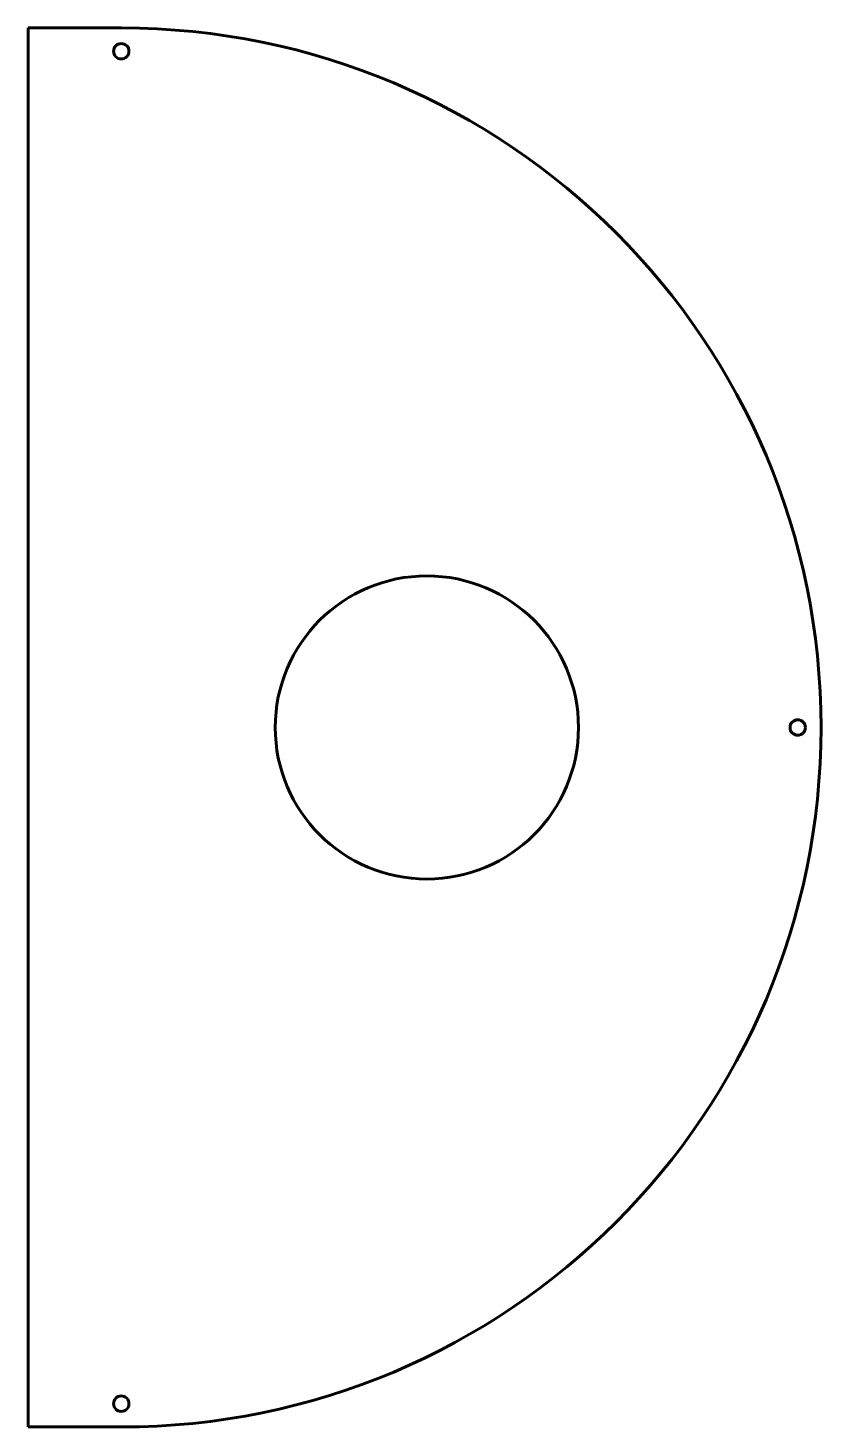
# Model space of a CAD drawing. Header units: millimetres. Extents: x 13 to 183, y 21 to 321.
import ezdxf

# ---------------------------------------------------------------- set-up
doc = ezdxf.new("R2010")
doc.units = ezdxf.units.MM
doc.linetypes.add('K5LT_BASIC', pattern=[0])
doc.layers.add('Системный слой (1)', color=251, linetype='Continuous', true_color=0x6c6c6c)

msp = doc.modelspace()

# ---------------------------------------------------------------- linework, layer by layer
at = {"layer": 'Системный слой (1)', "color": 150, "linetype": 'K5LT_BASIC', "lineweight": 60, "true_color": 0x0080ff}
for p, q in [((32.63, 320.66), (12.63, 320.66)), ((12.63, 20.66), (12.63, 320.66)), ((12.63, 20.66), (32.63, 20.66))]:
    msp.add_line(p, q, dxfattribs=at)
for centre, radius in [((32.63, 315.66), 1.65), ((98.13, 170.66), 32.5), ((177.63, 170.66), 1.65), ((32.63, 25.66), 1.65)]:
    msp.add_circle(centre, radius, dxfattribs=at)
msp.add_arc((32.63, 170.66), 150, 270, 90, dxfattribs=at)

doc.saveas('drawing.dxf')
